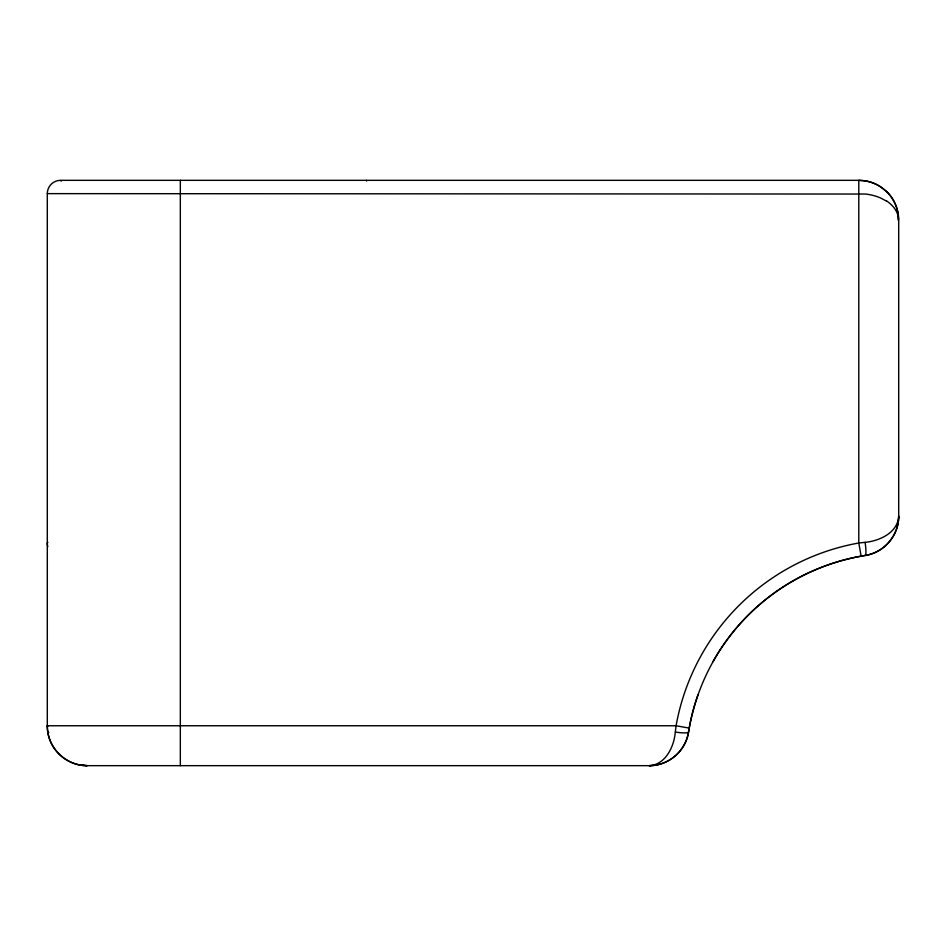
<?xml version="1.0" encoding="UTF-8"?>
<svg xmlns="http://www.w3.org/2000/svg" width="946" height="946" viewBox="0 0 946 946"><rect width="100%" height="100%" fill="white"/><g stroke="black" fill="none" stroke-linecap="round" stroke-linejoin="round"><path stroke-width="1.42" d="M688.582 731.991A24.076 2.637 -79.8 0 1 689.244 728.113A212.85 212.85 0 0 1 861.144 556.165L858.791 543.063L858.791 180.331A39.909 39.909 0 0 1 898.7 220.241L898.7 516.078C897.884 532.633 879.579 540.982 865.093 542.354A40.24 3.287 -6.8 0 0 858.779 543.004A226.141 226.141 0 0 0 676.083 725.759A40.24 3.287 -83.2 0 0 675.302 732.18C674.06 746.63 665.582 764.865 649.11 765.669L87.209 765.669C68.159 766.047 50.434 750.923 47.797 732.062A40.24 39.838 33.6 0 1 47.3 725.759L47.3 193.634A13.303 13.303 0 0 1 60.603 180.331L858.791 180.331L865.767 180.946A36.492 30.367 0 0 1 880.655 186.906L886.65 191.66M861.132 556.106A24.076 2.743 -10.2 0 1 865.164 555.42C884.002 552.878 899.078 535.058 898.7 516.078A39.909 39.909 0 0 1 865.093 555.491A212.85 212.85 0 0 0 712.977 661.68M47.3 193.634L865.767 194.048A36.492 20.244 0 0 1 880.655 198.021L886.65 201.191M47.808 726.41A13.303 2.353 0 0 1 47.3 725.759L676.094 725.759L689.196 728.113M81.699 764.806L87.209 765.669A39.909 39.909 0 0 1 47.3 725.759M60.71 180.485L61.171 181.171M366.575 180.331L366.575 180.993M180.331 180.331L180.331 765.669M698.077 694.553A212.85 212.85 0 0 0 688.522 732.062C685.885 750.923 668.16 766.047 649.11 765.669A39.909 39.909 0 0 0 688.522 732.062A13.303 2.069 9.1 0 1 675.385 732.062M886.84 201.108A52.87 29.326 0 0 1 898.381 220.241A52.87 43.989 0 0 0 886.84 191.541M47.879 542.365A40.24 4.765 4.5 0 0 47.3 543.063A13.303 13.09 0 0 0 47.808 546.67M865.093 542.354A13.303 2.069 80.9 0 1 865.093 555.491M48.814 732.665A13.303 2.069 -9.1 0 1 47.797 732.062"/></g></svg>
